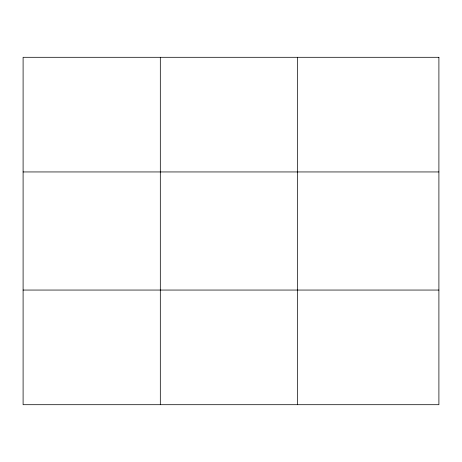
<?xml version="1.0" encoding="UTF-8"?>
<svg xmlns="http://www.w3.org/2000/svg" width="462" height="462" viewBox="0 0 462 462"><rect width="100%" height="100%" fill="white"/><g stroke="black" fill="none" stroke-linecap="round" stroke-linejoin="round"><path stroke-width="0.69" d="M160.314 404.7L160.314 57.3M297.528 404.7L297.528 57.3M23.1 171.945L438.9 171.945M23.1 290.055L438.9 290.055M438.9 57.3L438.9 404.7L23.1 404.7L23.1 57.3L438.9 57.3"/></g></svg>
